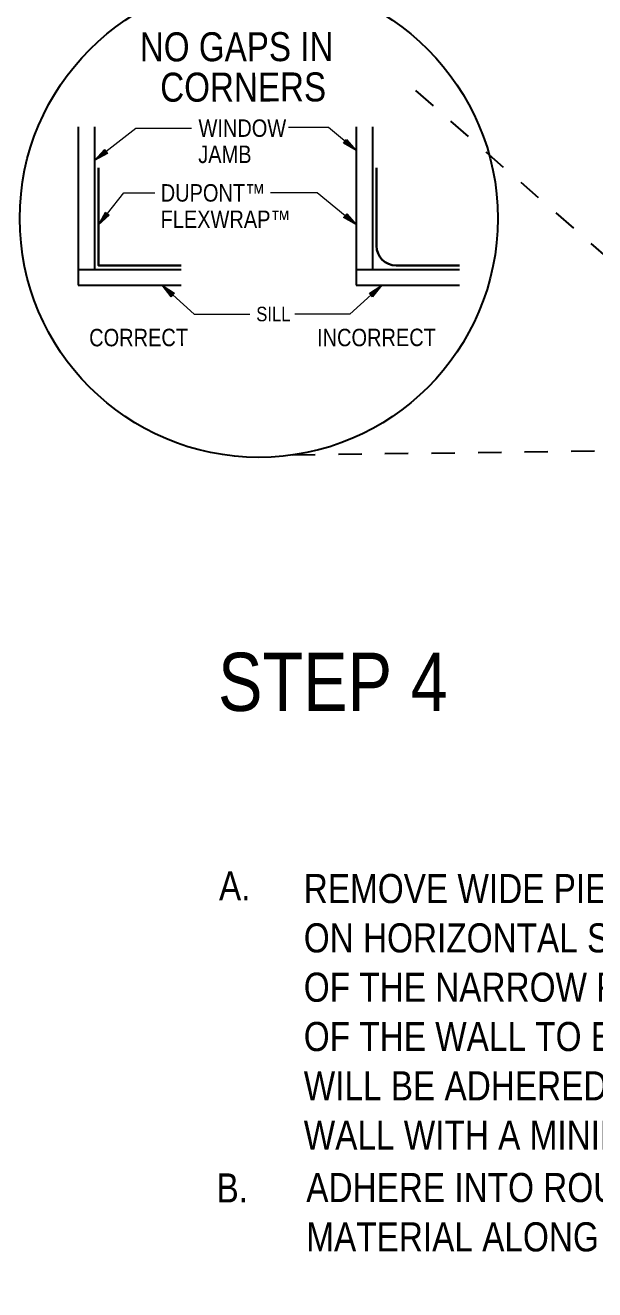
# Model space of a CAD drawing. Header units: inches. Extents: x -17.6 to 82.3, y -15.1 to 23.2.
# Drawn here: x -12.35 to -9.29, y -4.96 to 1.83 of the extents above; entities that cross this region are included whole.
import ezdxf

# ---------------------------------------------------------------- set-up
doc = ezdxf.new("R2010")
doc.units = ezdxf.units.IN
doc.header["$MEASUREMENT"] = 0
doc.linetypes.add('AI-Linetype-19', pattern=[0.25, 0.125, -0.125])
doc.linetypes.add('AI-Linetype-20', pattern=[0.25, 0.125, -0.125])
for name, color, linetype, lineweight in [('.ATI-TEXT', 7, 'Continuous', 0), ('G-ANNO-TTLB', 7, 'Continuous', 0), ('TYVEK', 7, 'Continuous', 0)]:
    doc.layers.add(name, color=color, linetype=linetype, lineweight=lineweight)

# ---------------------------------------------------------------- blocks, each defined once
blk = doc.blocks.new('Block_51')
at = {"layer": 'TYVEK', "char_height": 0.2, "attachment_point": 7}
for s, insert in [('\\C18;\\c0;\\FArial Narrow|b0|i0|c1;\\H0.093750;\\W1.000000;DUPONT™', (-11.6256, 0.8797)), ('\\C18;\\c0;\\FArial Narrow|b0|i0|c1;\\H0.093750;\\W1.000000;FLEXWRAP™', (-11.6266, 0.7392))]:
    blk.add_mtext(s, dxfattribs=dict(at, insert=insert))
blk = doc.blocks.new('Block_50')
at = {"layer": 'TYVEK', "true_color": 0x000000, "transparency": 33554687}
h = blk.add_hatch(color=18, dxfattribs=at)
h.dxf.hatch_style = 2
h.paths.add_polyline_path([(-11.9018, 0.8087), (-11.9601, 0.7555), (-11.9222, 0.8247)])
at = {"layer": 'TYVEK', "color": 18, "lineweight": 0, "true_color": 0x000000}
for p, q in [((-11.912, 0.8167), (-11.8243, 0.9282)), ((-11.8243, 0.9282), (-11.6564, 0.9282))]:
    blk.add_line(p, q, dxfattribs=at)
at = {"layer": 'TYVEK'}
blk.add_lwpolyline([(-11.9018, 0.8087), (-11.9601, 0.7555), (-11.9222, 0.8247), (-11.9222, 0.8247)], close=True, dxfattribs=at)
blk.add_blockref('Block_51', (0, 0), dxfattribs=at)
blk = doc.blocks.new('Block_53')
at = {"layer": 'TYVEK', "char_height": 0.2, "attachment_point": 7}
for s, insert in [('\\C18;\\c0;\\FArial Narrow|b0|i0|c1;\\H0.093750;\\W1.000000;WINDOW', (-11.4228, 1.2273)), ('\\C18;\\c0;\\FArial Narrow|b0|i0|c1;\\H0.093750;\\W1.000000;JAMB', (-11.4242, 1.0869))]:
    blk.add_mtext(s, dxfattribs=dict(at, insert=insert))
blk = doc.blocks.new('Block_52')
at = {"layer": 'TYVEK', "true_color": 0x000000, "transparency": 33554687}
h = blk.add_hatch(color=18, dxfattribs=at)
h.dxf.hatch_style = 2
h.paths.add_polyline_path([(-11.912, 1.1399), (-11.9814, 1.1024), (-11.9279, 1.1604)])
at = {"layer": 'TYVEK', "color": 18, "lineweight": 0, "true_color": 0x000000}
for p, q in [((-11.92, 1.1501), (-11.7591, 1.2751)), ((-11.7591, 1.2751), (-11.4603, 1.2751))]:
    blk.add_line(p, q, dxfattribs=at)
at = {"layer": 'TYVEK'}
blk.add_lwpolyline([(-11.912, 1.1399), (-11.9814, 1.1024), (-11.9279, 1.1604), (-11.9279, 1.1604)], close=True, dxfattribs=at)
blk.add_blockref('Block_53', (0, 0), dxfattribs=at)
blk = doc.blocks.new('Block_54')
at = {"layer": 'TYVEK', "true_color": 0x000000, "transparency": 33554687}
h = blk.add_hatch(color=18, dxfattribs=at)
h.dxf.hatch_style = 2
h.paths.add_polyline_path([(-11.5689, 0.3704), (-11.6179, 0.4322), (-11.5515, 0.3896)])
at = {"layer": 'TYVEK', "color": 18, "lineweight": 0, "true_color": 0x000000}
for p, q in [((-11.5602, 0.38), (-11.4462, 0.277)), ((-11.4462, 0.277), (-11.1474, 0.277))]:
    blk.add_line(p, q, dxfattribs=at)
at = {"layer": 'TYVEK'}
blk.add_lwpolyline([(-11.5689, 0.3704), (-11.6179, 0.4322), (-11.5515, 0.3896), (-11.5515, 0.3896)], close=True, dxfattribs=at)
at = {"layer": 'TYVEK', "insert": (-11.1125, 0.2374), "char_height": 0.2, "attachment_point": 7}
blk.add_mtext('\\C18;\\c0;\\FArial Narrow|b0|i0|c1;\\H0.077795;\\W1.000000;SILL', dxfattribs=at)
blk = doc.blocks.new('Block_443')
at = {"layer": '.ATI-TEXT', "char_height": 0.2, "attachment_point": 7}
for s, insert in [('\\C18;\\c0;\\FArial Narrow|b0|i0|c1;\\H0.156250;\\W1.000000;A.', (-11.3127, -2.8717)), ('\\C18;\\c0;\\FArial Narrow|b0|i0|c1;\\H0.156250;\\W1.000000;REMOVE WIDE PIECE OF RELEASE PAPER. POSITION ', (-10.8574, -2.8879)), ('\\C18;\\c0;\\FArial Narrow|b0|i0|c1;\\H0.156250;\\W1.000000;ON HORIZONTAL SILL BY ALIGNING THE INSIDE EDGE ', (-10.8574, -3.1528)), ('\\C18;\\c0;\\FArial Narrow|b0|i0|c1;\\H0.156250;\\W1.000000;OF THE NARROW RELEASE PAPER WITH THE FACE ', (-10.8574, -3.4176)), ('\\C18;\\c0;\\FArial Narrow|b0|i0|c1;\\H0.156250;\\W1.000000;OF THE WALL TO ENSURE 2"-3" OF THE FLEXWRAP™', (-10.8574, -3.6824)), ('\\C18;\\c0;\\FArial Narrow|b0|i0|c1;\\H0.156250;\\W1.000000;WILL BE ADHERED TO THE FACE OF THE', (-10.8574, -3.9472)), ('\\C18;\\c0;\\FArial Narrow|b0|i0|c1;\\H0.156250;\\W1.000000;WALL WITH A MINIMUM OF 6" UP EACH JAMB.', (-10.8574, -4.2121)), ('\\C18;\\c0;\\FArial Narrow|b0|i0|c1;\\H0.156250;\\W1.000000;B.', (-11.3259, -4.4934)), ('\\C18;\\c0;\\FArial Narrow|b0|i0|c1;\\H0.156250;\\W1.000000;ADHERE INTO ROUGH OPENING. \\FArial Narrow Bold|b1|i0|c1;DO NOT STRETCH', (-10.8439, -4.4934)), ('\\C18;\\c0;\\FArial Narrow|b0|i0|c1;\\H0.156250;\\W1.000000;MATERIAL ALONG THE SILL OR JAMB', (-10.8439, -4.7582))]:
    blk.add_mtext(s, dxfattribs=dict(at, insert=insert))

msp = doc.modelspace()

# ---------------------------------------------------------------- hatches: boundary and pattern name
at = {"layer": 'G-ANNO-TTLB', "true_color": 0xff00ff, "transparency": 33554687}
h = msp.add_hatch(color=6, dxfattribs=at)
edge = h.paths.add_edge_path()
edge.add_spline(control_points=[(24.6253, -11.0625), (24.6253, -11.0625), (-16.0625, -11.0625), (-16.0625, -11.0625), (-16.0625, -11.0625), (-16.0625, 23.0625), (-16.0625, 23.0625), (-16.0625, 23.0625), (24.6253, 23.0625), (24.6253, 23.0625), (24.6253, 23.0625), (24.6253, -11.0625), (24.6253, -11.0625)], knot_values=[0, 0, 0, 0, 1, 1, 1, 2, 2, 2, 3, 3, 3, 4, 4, 4, 4], degree=3, periodic=0)
edge = h.paths.add_edge_path()
edge.add_spline(control_points=[(-15.9375, 22.9375), (-15.9375, 22.9375), (-15.9375, -10.9375), (-15.9375, -10.9375), (-15.9375, -10.9375), (24.5003, -10.9375), (24.5003, -10.9375), (24.5003, -10.9375), (24.5003, 22.9375), (24.5003, 22.9375), (24.5003, 22.9375), (-15.9375, 22.9375), (-15.9375, 22.9375)], knot_values=[0, 0, 0, 0, 1, 1, 1, 2, 2, 2, 3, 3, 3, 4, 4, 4, 4], degree=3, periodic=0)
edge.add_line((-15.9375, 22.9375), (-15.9375, 22.9375))
at = {"layer": 'TYVEK', "true_color": 0x000000, "transparency": 33554687}
h = msp.add_hatch(color=18, dxfattribs=at)
h.dxf.hatch_style = 2
h.paths.add_polyline_path([(-10.6271, 1.2147), (-10.5753, 1.1552), (-10.6436, 1.1947)])
h = msp.add_hatch(color=18, dxfattribs=at)
h.dxf.hatch_style = 2
h.paths.add_polyline_path([(-10.6267, 0.815), (-10.5749, 0.7555), (-10.6432, 0.795)])
h = msp.add_hatch(color=18, dxfattribs=at)
h.dxf.hatch_style = 2
h.paths.add_polyline_path([(-10.5048, 0.3896), (-10.4384, 0.4322), (-10.4874, 0.3704)])

# ---------------------------------------------------------------- linework, layer by layer
at = {"layer": 'G-ANNO-TTLB'}
for points in [[(24.6253, -11.0625), (24.6253, -11.0625), (-16.0625, -11.0625), (-16.0625, -11.0625), (-16.0625, -11.0625), (-16.0625, 23.0625), (-16.0625, 23.0625), (-16.0625, 23.0625), (24.6253, 23.0625), (24.6253, 23.0625), (24.6253, 23.0625), (24.6253, -11.0625), (24.6253, -11.0625)], [(-15.9375, 22.9375), (-15.9375, 22.9375), (-15.9375, -10.9375), (-15.9375, -10.9375), (-15.9375, -10.9375), (24.5003, -10.9375), (24.5003, -10.9375), (24.5003, -10.9375), (24.5003, 22.9375), (24.5003, 22.9375), (24.5003, 22.9375), (-15.9375, 22.9375), (-15.9375, 22.9375)]]:
    msp.add_open_spline(points, degree=3, knots=[0, 0, 0, 0, 1, 1, 1, 2, 2, 2, 3, 3, 3, 4, 4, 4, 4], dxfattribs=at)
at = {"layer": 'TYVEK', "color": 18, "linetype": 'AI-Linetype-19', "lineweight": 25, "true_color": 0x000000}
msp.add_line((-10.2573, 1.4773), (-8.416, -0.1272), dxfattribs=at)
at = {"layer": 'TYVEK', "color": 18, "lineweight": 25, "true_color": 0x000000}
for p, q in [((-12.0686, 1.2817), (-12.0686, 0.4322)), ((-11.9814, 1.2817), (-11.9814, 0.5167)), ((-10.5753, 1.2817), (-10.5753, 0.4322)), ((-10.488, 1.2817), (-10.488, 0.5167)), ((-12.0686, 0.5167), (-11.5151, 0.5167)), ((-10.5753, 0.5167), (-10.0217, 0.5167)), ((-12.0686, 0.4322), (-11.5151, 0.4322)), ((-10.5753, 0.4322), (-10.0217, 0.4322))]:
    msp.add_line(p, q, dxfattribs=at)
at = {"layer": 'TYVEK', "color": 18, "lineweight": 0, "true_color": 0x000000}
for p, q in [((-10.725, 1.2785), (-10.9388, 1.2785)), ((-10.5753, 1.1552), (-10.725, 1.2785)), ((-10.7847, 0.9282), (-11.0366, 0.9282)), ((-10.635, 0.805), (-10.7847, 0.9282)), ((-10.4961, 0.38), (-10.61, 0.277)), ((-10.61, 0.277), (-10.9057, 0.277))]:
    msp.add_line(p, q, dxfattribs=at)
at = {"layer": 'TYVEK', "color": 18, "linetype": 'AI-Linetype-20', "lineweight": 25, "true_color": 0x000000}
msp.add_line((-8.5463, -0.4504), (-10.9199, -0.4801), dxfattribs=at)
at = {"layer": 'TYVEK'}
for points in [[(-10.6271, 1.2147), (-10.5753, 1.1552), (-10.6436, 1.1947), (-10.6436, 1.1947)], [(-10.6267, 0.815), (-10.5749, 0.7555), (-10.6432, 0.795), (-10.6432, 0.795)], [(-10.5048, 0.3896), (-10.4384, 0.4322), (-10.4874, 0.3704), (-10.4874, 0.3704)]]:
    msp.add_lwpolyline(points, close=True, dxfattribs=at)
at = {"layer": 'TYVEK', "color": 4, "lineweight": 30, "true_color": 0x00ffff}
msp.add_lwpolyline([(-11.9601, 1.0617), (-11.9601, 0.538), (-11.5151, 0.538)], dxfattribs=at)
at = {"layer": 'TYVEK', "color": 18, "lineweight": 25, "true_color": 0x000000}
msp.add_circle((-11.099, 0.7909), 1.2835, dxfattribs=at)
at = {"layer": 'TYVEK', "color": 4, "lineweight": 30, "true_color": 0x00ffff}
msp.add_open_spline([(-10.4667, 1.0617), (-10.4667, 1.0617), (-10.4667, 0.6438), (-10.4667, 0.6438), (-10.4667, 0.5854), (-10.4193, 0.538), (-10.3609, 0.538), (-10.3609, 0.538), (-10.0217, 0.538), (-10.0217, 0.538)], degree=3, knots=[0, 0, 0, 0, 1, 1, 1, 2, 2, 2, 3, 3, 3, 3], dxfattribs=at)

# ---------------------------------------------------------------- block references
at = {"layer": '.ATI-TEXT'}
msp.add_blockref('Block_443', (0, 0), dxfattribs=at)
at = {"layer": 'TYVEK'}
for name in ['Block_52', 'Block_50', 'Block_54']:
    msp.add_blockref(name, (0, 0), dxfattribs=at)

# ---------------------------------------------------------------- texts
at = {"layer": '.ATI-TEXT', "insert": (-11.3178, -1.8583), "char_height": 0.2, "attachment_point": 7}
msp.add_mtext('\\C18;\\c0;\\FArial Narrow|b0|i0|c1;\\H0.312500;\\W1.000000;STEP 4', dxfattribs=at)
at = {"layer": 'TYVEK', "char_height": 0.2, "attachment_point": 7, "rotation": 0.1123}
for s, insert in [('\\C18;\\c0;\\FArial Narrow|b0|i0|c1;\\H0.155588;\\W0.999992;NO GAPS IN', (-11.7377, 1.6316)), ('\\C18;\\c0;\\FArial Narrow|b0|i0|c1;\\H0.155588;\\W0.999992;CORNERS', (-11.6281, 1.4152)), ('\\C18;\\c0;\\FArial Narrow|b0|i0|c1;\\H0.093749;\\W0.999992;CORRECT', (-12.0097, 0.1025)), ('\\C18;\\c0;\\FArial Narrow|b0|i0|c1;\\H0.093749;\\W0.999992;INCORRECT', (-10.7858, 0.1027))]:
    msp.add_mtext(s, dxfattribs=dict(at, insert=insert))

doc.saveas('drawing.dxf')
